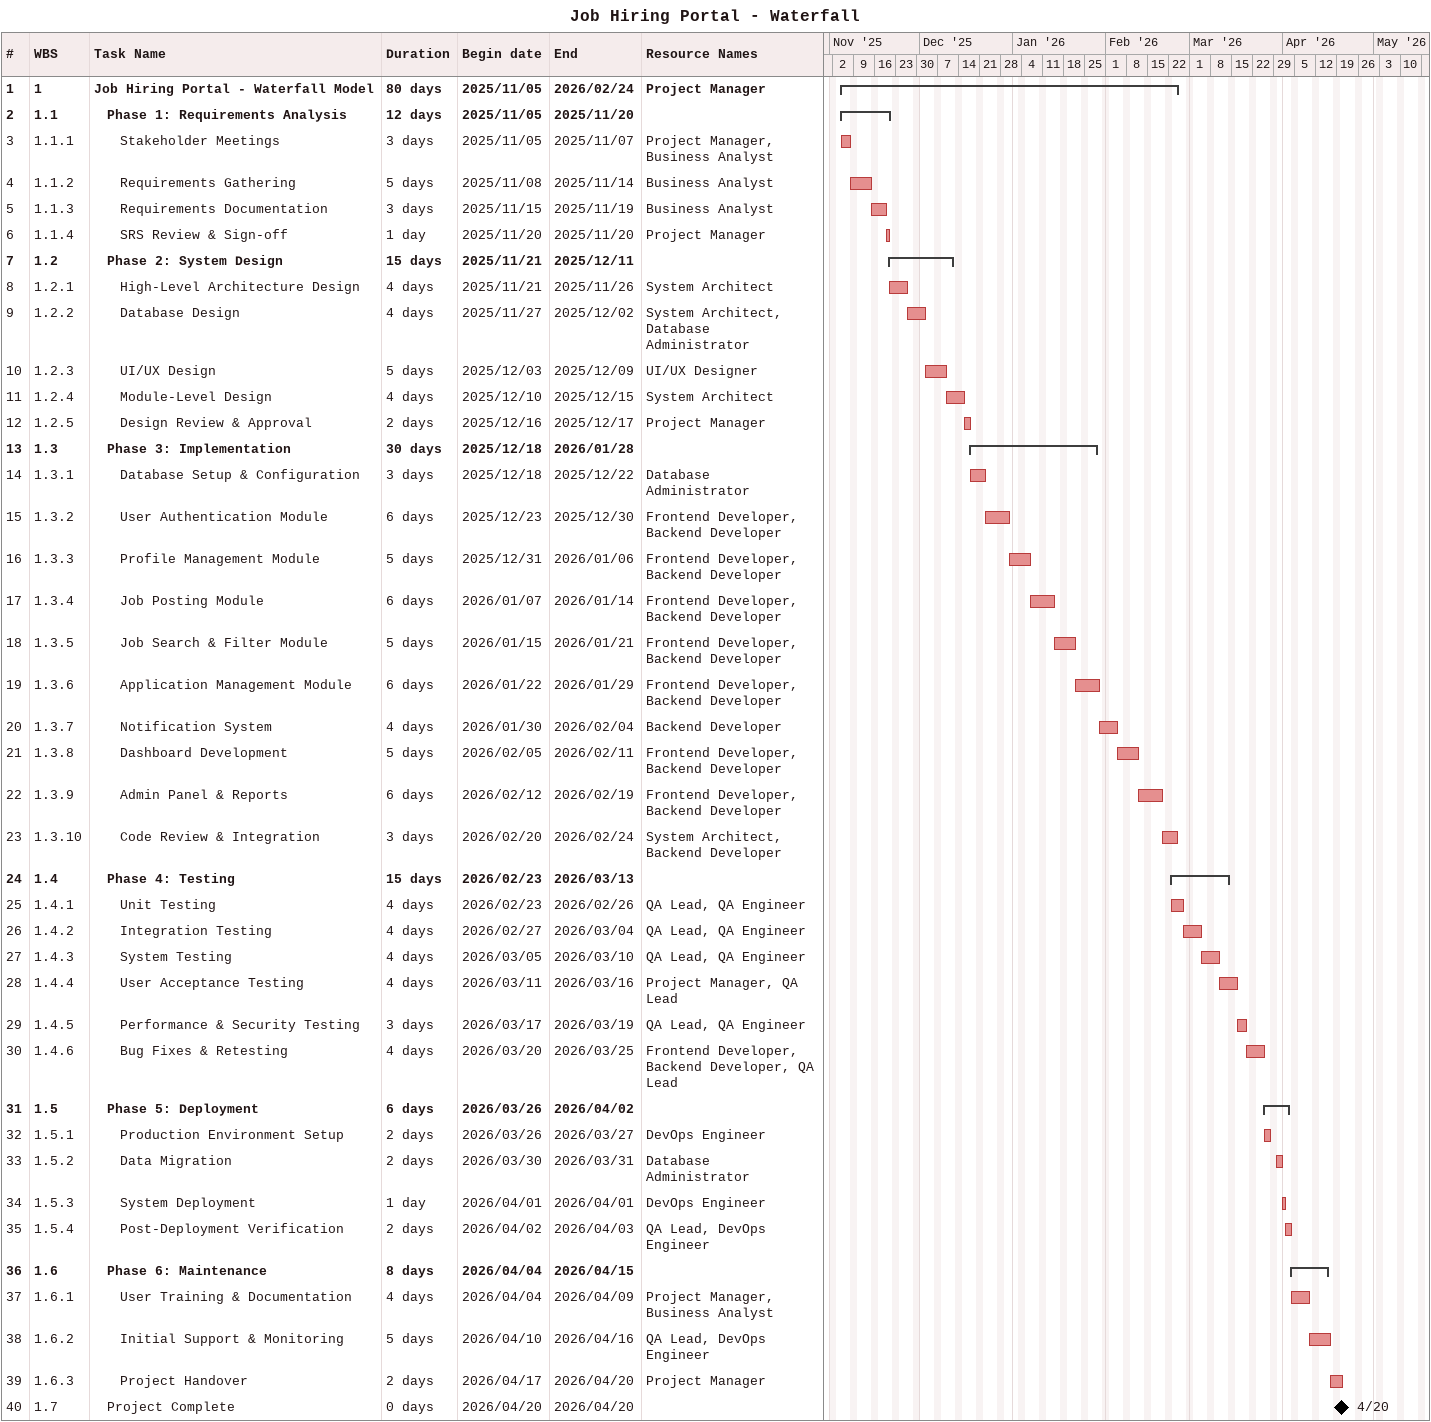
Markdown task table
Job Hiring Portal - Waterfall

| ID | WBS | Task | Duration | Start | Finish | Resources |
|---|---|---|---|---|---|---|
| 1 | 1 | **Job Hiring Portal - Waterfall Model** | 80d | 2025-11-05 | 2026-02-24 | Project Manager |
| 2 | 1.1 | **Phase 1: Requirements Analysis** | 12d | 2025-11-05 | 2025-11-20 |  |
| 3 | 1.1.1 | Stakeholder Meetings | 3d | 2025-11-05 | 2025-11-07 | Project Manager, Business Analyst |
| 4 | 1.1.2 | Requirements Gathering | 5d | 2025-11-08 | 2025-11-14 | Business Analyst |
| 5 | 1.1.3 | Requirements Documentation | 3d | 2025-11-15 | 2025-11-19 | Business Analyst |
| 6 | 1.1.4 | SRS Review & Sign-off | 1d | 2025-11-20 | 2025-11-20 | Project Manager |
| 7 | 1.2 | **Phase 2: System Design** | 15d | 2025-11-21 | 2025-12-11 |  |
| 8 | 1.2.1 | High-Level Architecture Design | 4d | 2025-11-21 | 2025-11-26 | System Architect |
| 9 | 1.2.2 | Database Design | 4d | 2025-11-27 | 2025-12-02 | System Architect, Database Administrator |
| 10 | 1.2.3 | UI/UX Design | 5d | 2025-12-03 | 2025-12-09 | UI/UX Designer |
| 11 | 1.2.4 | Module-Level Design | 4d | 2025-12-10 | 2025-12-15 | System Architect |
| 12 | 1.2.5 | Design Review & Approval | 2d | 2025-12-16 | 2025-12-17 | Project Manager |
| 13 | 1.3 | **Phase 3: Implementation** | 30d | 2025-12-18 | 2026-01-28 |  |
| 14 | 1.3.1 | Database Setup & Configuration | 3d | 2025-12-18 | 2025-12-22 | Database Administrator |
| 15 | 1.3.2 | User Authentication Module | 6d | 2025-12-23 | 2025-12-30 | Frontend Developer, Backend Developer |
| 16 | 1.3.3 | Profile Management Module | 5d | 2025-12-31 | 2026-01-06 | Frontend Developer, Backend Developer |
| 17 | 1.3.4 | Job Posting Module | 6d | 2026-01-07 | 2026-01-14 | Frontend Developer, Backend Developer |
| 18 | 1.3.5 | Job Search & Filter Module | 5d | 2026-01-15 | 2026-01-21 | Frontend Developer, Backend Developer |
| 19 | 1.3.6 | Application Management Module | 6d | 2026-01-22 | 2026-01-29 | Frontend Developer, Backend Developer |
| 20 | 1.3.7 | Notification System | 4d | 2026-01-30 | 2026-02-04 | Backend Developer |
| 21 | 1.3.8 | Dashboard Development | 5d | 2026-02-05 | 2026-02-11 | Frontend Developer, Backend Developer |
| 22 | 1.3.9 | Admin Panel & Reports | 6d | 2026-02-12 | 2026-02-19 | Frontend Developer, Backend Developer |
| 23 | 1.3.10 | Code Review & Integration | 3d | 2026-02-20 | 2026-02-24 | System Architect, Backend Developer |
| 24 | 1.4 | **Phase 4: Testing** | 15d | 2026-02-23 | 2026-03-13 |  |
| 25 | 1.4.1 | Unit Testing | 4d | 2026-02-23 | 2026-02-26 | QA Lead, QA Engineer |
| 26 | 1.4.2 | Integration Testing | 4d | 2026-02-27 | 2026-03-04 | QA Lead, QA Engineer |
| 27 | 1.4.3 | System Testing | 4d | 2026-03-05 | 2026-03-10 | QA Lead, QA Engineer |
| 28 | 1.4.4 | User Acceptance Testing | 4d | 2026-03-11 | 2026-03-16 | Project Manager, QA Lead |
| 29 | 1.4.5 | Performance & Security Testing | 3d | 2026-03-17 | 2026-03-19 | QA Lead, QA Engineer |
| 30 | 1.4.6 | Bug Fixes & Retesting | 4d | 2026-03-20 | 2026-03-25 | Frontend Developer, Backend Developer, QA Lead |
| 31 | 1.5 | **Phase 5: Deployment** | 6d | 2026-03-26 | 2026-04-02 |  |
| 32 | 1.5.1 | Production Environment Setup | 2d | 2026-03-26 | 2026-03-27 | DevOps Engineer |
| 33 | 1.5.2 | Data Migration | 2d | 2026-03-30 | 2026-03-31 | Database Administrator |
| 34 | 1.5.3 | System Deployment | 1d | 2026-04-01 | 2026-04-01 | DevOps Engineer |
| 35 | 1.5.4 | Post-Deployment Verification | 2d | 2026-04-02 | 2026-04-03 | QA Lead, DevOps Engineer |
| 36 | 1.6 | **Phase 6: Maintenance** | 8d | 2026-04-04 | 2026-04-15 |  |
| 37 | 1.6.1 | User Training & Documentation | 4d | 2026-04-04 | 2026-04-09 | Project Manager, Business Analyst |
| 38 | 1.6.2 | Initial Support & Monitoring | 5d | 2026-04-10 | 2026-04-16 | QA Lead, DevOps Engineer |
| 39 | 1.6.3 | Project Handover | 2d | 2026-04-17 | 2026-04-20 | Project Manager |
| 40 | 1.7 | Project Complete | 0d | 2026-04-20 | 2026-04-20 |  |
